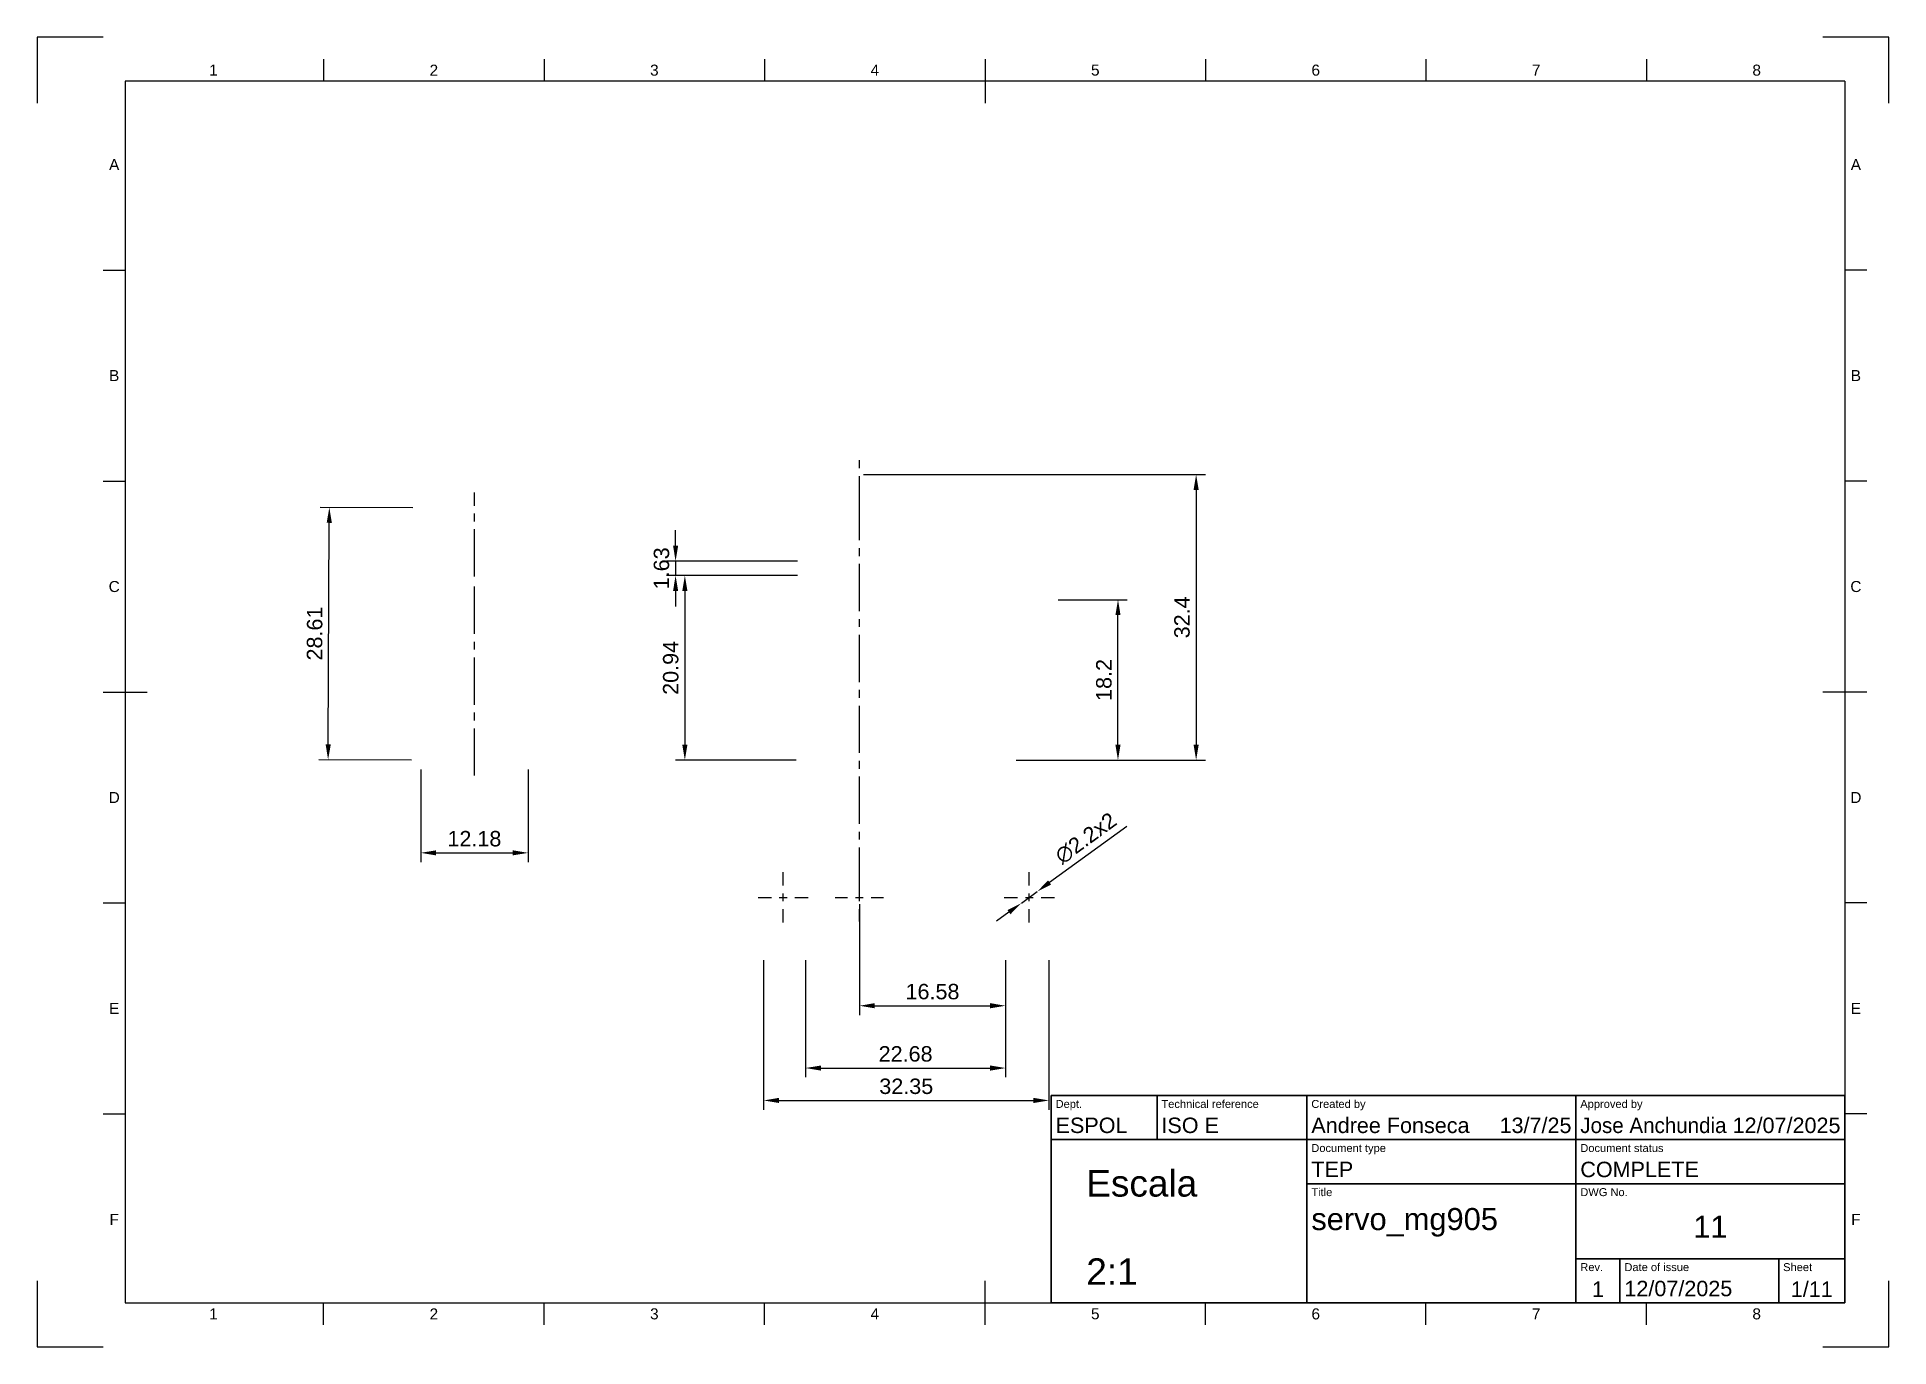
# Paper-space layout 'Plano1' of a CAD drawing. Header units: millimetres. Extents: x 0 to 420, y 0 to 297.
import ezdxf
from ezdxf.enums import TextEntityAlignment as Align

# ---------------------------------------------------------------- set-up
doc = ezdxf.new("R2010")
doc.units = ezdxf.units.MM
doc.header["$LTSCALE"] = 0.75
doc.linetypes.add('CENTER2', pattern=[28.575, 19.05, -3.175, 3.175, -3.175])
for name, color, linetype, lineweight in [('BORDER', 7, 'Continuous', 25), ('FD_Dimensions', 7, 'Continuous', 25), ('Notes', 7, 'Continuous', 25), ('Smart Centers', 7, 'CENTER2', 25), ('TITLEBLOCK', 7, 'Continuous', 35)]:
    doc.layers.add(name, color=color, linetype=linetype, lineweight=lineweight)
doc.styles.add('FusionTitle', font='Arial.ttf')
doc.styles.get("Standard").update_dxf_attribs({"font": 'Arial.ttf'})
doc.dimstyles.new('Dim-ISO-25', dxfattribs={"dimtxt": 3.5, "dimasz": 3.5, "dimexe": 2.1, "dimexo": 2.1, "dimgap": 1.4, "dimtad": 1, "dimzin": 12, "dimdsep": 46, "dimtxsty": 'Standard', "dimcen": 0, "dimazin": 3, "dimtp": 0.1, "dimtm": 0.1, "dimtfac": 0.714286, "dimtmove": 0, "dimatfit": 3, "dimfxl": 1, "dimtzin": 12, "dimarcsym": 0})

# ---------------------------------------------------------------- blocks, each defined once
blk = doc.blocks.new('ISO_A3_SHEET')
at = {"layer": 'BORDER'}
for p, q in [((65, 292), (65, 287)), ((115, 292), (115, 287)), ((165, 292), (165, 287)), ((215, 292), (215, 282)), ((265, 292), (265, 287)), ((315, 292), (315, 287)), ((365, 292), (365, 287)), ((410, 287), (20, 287)), ((20, 287), (20, 10)), ((410, 287), (410, 10)), ((15, 244.16666), (20, 244.16666)), ((415, 244.16666), (410, 244.16666)), ((15, 196.33333), (20, 196.33333)), ((415, 196.33333), (410, 196.33333)), ((15, 148.5), (25, 148.5)), ((415, 148.5), (405, 148.5)), ((15, 100.66667), (20, 100.66667)), ((415, 100.66667), (410, 100.66667)), ((15, 52.83334), (20, 52.83334)), ((415, 52.83334), (410, 52.83334)), ((215, 5), (215, 15)), ((20, 10), (410, 10)), ((65, 5), (65, 10)), ((115, 5), (115, 10)), ((165, 5), (165, 10)), ((265, 5), (265, 10)), ((315, 5), (315, 10)), ((365, 5), (365, 10))]:
    blk.add_line(p, q, dxfattribs=at)
at = {"layer": 'Defpoints'}
for p, q in [((15, 297), (0, 297)), ((0, 297), (0, 282)), ((420, 297), (405, 297)), ((420, 282), (420, 297)), ((0, 15), (0, 0)), ((420, 0), (420, 15)), ((0, 0), (15, 0)), ((405, 0), (420, 0))]:
    blk.add_line(p, q, dxfattribs=at)
at = {"layer": 'BORDER', "style": 'FusionTitle'}
for s, p in [('1', (40, 289.5)), ('2', (90, 289.5)), ('3', (140, 289.5)), ('4', (190, 289.5)), ('5', (240, 289.5)), ('6', (290, 289.5)), ('7', (340, 289.5)), ('8', (390, 289.5)), ('A', (17.5, 268.08333)), ('A', (412.5, 268.08333)), ('B', (17.5, 220.25)), ('B', (412.5, 220.25)), ('C', (17.5, 172.41667)), ('C', (412.5, 172.41667)), ('D', (17.5, 124.58334)), ('D', (412.5, 124.58334)), ('E', (17.5, 76.75001)), ('E', (412.5, 76.75001)), ('F', (17.5, 28.91668)), ('F', (412.5, 28.91668)), ('1', (40, 7.5)), ('2', (90, 7.5)), ('3', (140, 7.5)), ('4', (190, 7.5)), ('5', (240, 7.5)), ('6', (290, 7.5)), ('7', (340, 7.5)), ('8', (390, 7.5))]:
    blk.add_text(s, height=2.5, dxfattribs=at).set_placement(p, align=Align.MIDDLE)
blk = doc.blocks.new('ISO_TITLEBLOCK')
at = {"layer": 'TITLEBLOCK'}
for p, q in [((0, 47), (-180, 47)), ((-180, 47), (-180, 0)), ((-156, 37), (-156, 47)), ((-122, 0), (-122, 47)), ((-61, 0), (-61, 47)), ((0, 0), (0, 47)), ((-180, 37), (0, 37)), ((-122, 27), (0, 27)), ((-61, 10), (0, 10)), ((-51, 0), (-51, 10)), ((-15, 0), (-15, 10)), ((-180, 0), (0, 0))]:
    blk.add_line(p, q, dxfattribs=at)
at = {"layer": 'TITLEBLOCK', "style": 'FusionTitle'}
for s, p in [('Dept.', (-179, 46)), ('Technical reference', (-155, 46)), ('Created by', (-121, 46)), ('Approved by', (-60, 46)), ('Document type', (-121, 36)), ('Document status', (-60, 36)), ('Title', (-121, 26)), ('DWG No.', (-60, 26)), ('Rev.', (-60, 9)), ('Date of issue', (-50, 9)), ('Sheet', (-14, 9))]:
    blk.add_text(s, height=1.8, dxfattribs=at).set_placement(p, align=Align.TOP_LEFT)
for tag, height, p in [('DEPT', 3.5, (-179, 42)), ('TECHNICAL_REFERENCE', 3.5, (-155, 42)), ('CREATED_BY', 3.5, (-121, 42)), ('APPROVED_BY', 3.5, (-60, 42)), ('DOCUMENT_TYPE', 3.5, (-121, 32)), ('DOCUMENT_STATUS', 3.5, (-60, 32)), ('TITLE_1', 5, (-121, 21.5)), ('TITLE_2', 5, (-121, 14)), ('TITLE_3', 5, (-121, 6.5)), ('DATE_OF_ISSUE', 3.5, (-50, 5))]:
    blk.add_attdef(tag, text='', height=height, dxfattribs=at).set_placement(p, align=Align.TOP_LEFT)
for tag, p in [('CREATED_DATE', (-62, 42)), ('APPROVED_DATE', (-0.99, 42))]:
    blk.add_attdef(tag, text='', height=3.5, dxfattribs=at).set_placement(p, align=Align.TOP_RIGHT)
for tag, height, p in [('DRAWING_NUMBER', 5, (-30.5, 19.75)), ('REV', 3.5, (-56, 4.85)), ('SHEET', 3.5, (-7.5, 4.85))]:
    blk.add_attdef(tag, text='', height=height, dxfattribs=at).set_placement(p, align=Align.TOP_CENTER)
blk = doc.blocks.new('*D29')
at = {"layer": 'Defpoints', "color": 0, "transparency": 16777216}
for p in [(87.01, 133.03), (111.37, 133.03), (111.37, 112.03)]:
    blk.add_point(p, dxfattribs=at)
at = {"layer": 'FD_Dimensions', "color": 0, "lineweight": -2, "transparency": 16777216}
for p, q in [((87.01, 130.93), (87.01, 109.93)), ((111.37, 130.93), (111.37, 109.93)), ((90.51, 112.03), (107.87, 112.03))]:
    blk.add_line(p, q, dxfattribs=at)
at = {"layer": 'FD_Dimensions', "color": 0, "transparency": 16777216}
for points in [[(90.51, 112.61), (90.51, 111.45), (87.01, 112.03)], [(107.87, 112.61), (107.87, 111.45), (111.37, 112.03)]]:
    blk.add_solid(points, dxfattribs=at)
at = {"layer": 'FD_Dimensions', "color": 0, "transparency": 16777216, "insert": (99.19, 115.22), "char_height": 3.5, "attachment_point": 5}
blk.add_mtext('12.18', dxfattribs=at)
blk = doc.blocks.new('*D30')
at = {"layer": 'Defpoints', "color": 0, "transparency": 16777216}
for p in [(66.29, 190.35), (87.29, 190.25), (87.01, 133.03)]:
    blk.add_point(p, dxfattribs=at)
at = {"layer": 'FD_Dimensions', "color": 0, "lineweight": -2, "transparency": 16777216}
for p, q in [((85.19, 190.26), (64.19, 190.36)), ((66.03, 136.63), (66.28, 186.85)), ((84.91, 133.04), (63.91, 133.14))]:
    blk.add_line(p, q, dxfattribs=at)
at = {"layer": 'FD_Dimensions', "color": 0, "transparency": 16777216}
for points in [[(65.69, 186.86), (66.86, 186.85), (66.29, 190.35)], [(65.45, 136.64), (66.62, 136.63), (66.01, 133.13)]]:
    blk.add_solid(points, dxfattribs=at)
at = {"layer": 'FD_Dimensions', "color": 0, "transparency": 16777216, "insert": (62.97, 161.76), "char_height": 3.5, "attachment_point": 5, "rotation": 89.7196}
blk.add_mtext('28.61', dxfattribs=at)
blk = doc.blocks.new('*D31')
at = {"layer": 'Defpoints', "color": 0, "transparency": 16777216}
for p in [(185.34, 197.83), (219.96, 133.03), (262.87, 133.03)]:
    blk.add_point(p, dxfattribs=at)
at = {"layer": 'FD_Dimensions', "color": 0, "lineweight": -2, "transparency": 16777216}
for p, q in [((187.44, 197.83), (264.97, 197.83)), ((262.87, 194.33), (262.87, 136.53)), ((222.06, 133.03), (264.97, 133.03))]:
    blk.add_line(p, q, dxfattribs=at)
at = {"layer": 'FD_Dimensions', "color": 0, "transparency": 16777216}
for points in [[(262.29, 194.33), (263.45, 194.33), (262.87, 197.83)], [(262.29, 136.53), (263.45, 136.53), (262.87, 133.03)]]:
    blk.add_solid(points, dxfattribs=at)
at = {"layer": 'FD_Dimensions', "color": 0, "transparency": 16777216, "insert": (259.68, 165.43), "char_height": 3.5, "attachment_point": 5, "rotation": 90}
blk.add_mtext('32.4', dxfattribs=at)
blk = doc.blocks.new('*D32')
at = {"layer": 'Defpoints', "color": 0, "transparency": 16777216}
for p in [(164.78, 174.91), (146.92, 133.03), (174.3, 133.03)]:
    blk.add_point(p, dxfattribs=at)
at = {"layer": 'FD_Dimensions', "color": 0, "lineweight": -2, "transparency": 16777216}
for p, q in [((162.68, 174.91), (144.82, 174.91)), ((146.92, 171.41), (146.92, 136.53)), ((172.2, 133.03), (144.82, 133.03))]:
    blk.add_line(p, q, dxfattribs=at)
at = {"layer": 'FD_Dimensions', "color": 0, "transparency": 16777216}
for points in [[(146.34, 171.41), (147.5, 171.41), (146.92, 174.91)], [(146.34, 136.53), (147.5, 136.53), (146.92, 133.03)]]:
    blk.add_solid(points, dxfattribs=at)
at = {"layer": 'FD_Dimensions', "color": 0, "transparency": 16777216, "insert": (143.73, 153.97), "char_height": 3.5, "attachment_point": 5, "rotation": 90}
blk.add_mtext('20.94', dxfattribs=at)
blk = doc.blocks.new('*D33')
at = {"layer": 'Defpoints', "color": 0, "transparency": 16777216}
for p in [(174.6, 178.17), (144.82, 174.91), (174.6, 174.91)]:
    blk.add_point(p, dxfattribs=at)
at = {"layer": 'FD_Dimensions', "color": 0, "lineweight": -2, "transparency": 16777216}
for p, q in [((144.82, 181.67), (144.82, 185.17)), ((172.5, 178.17), (142.72, 178.17)), ((144.82, 178.17), (144.82, 174.91)), ((172.5, 174.91), (142.72, 174.91)), ((144.82, 171.41), (144.82, 167.91))]:
    blk.add_line(p, q, dxfattribs=at)
at = {"layer": 'FD_Dimensions', "color": 0, "transparency": 16777216}
for points in [[(144.24, 181.67), (145.4, 181.67), (144.82, 178.17)], [(144.24, 171.41), (145.4, 171.41), (144.82, 174.91)]]:
    blk.add_solid(points, dxfattribs=at)
at = {"layer": 'FD_Dimensions', "color": 0, "transparency": 16777216, "insert": (141.63, 176.54), "char_height": 3.5, "attachment_point": 5, "rotation": 90}
blk.add_mtext('1.63', dxfattribs=at)
blk = doc.blocks.new('*D34')
at = {"layer": 'Defpoints', "color": 0, "transparency": 16777216}
for p in [(174.3, 89.76), (219.66, 89.76), (219.66, 63.24)]:
    blk.add_point(p, dxfattribs=at)
at = {"layer": 'FD_Dimensions', "color": 0, "lineweight": -2, "transparency": 16777216}
for p, q in [((174.3, 87.66), (174.3, 61.14)), ((219.66, 87.66), (219.66, 61.14)), ((177.8, 63.24), (216.16, 63.24))]:
    blk.add_line(p, q, dxfattribs=at)
at = {"layer": 'FD_Dimensions', "color": 0, "transparency": 16777216}
for points in [[(177.8, 63.82), (177.8, 62.65), (174.3, 63.24)], [(216.16, 63.82), (216.16, 62.65), (219.66, 63.24)]]:
    blk.add_solid(points, dxfattribs=at)
at = {"layer": 'FD_Dimensions', "color": 0, "transparency": 16777216, "insert": (196.98, 66.43), "char_height": 3.5, "attachment_point": 5}
blk.add_mtext('22.68', dxfattribs=at)
blk = doc.blocks.new('*D35')
at = {"layer": 'Defpoints', "color": 0, "transparency": 16777216}
for p in [(164.78, 89.76), (229.48, 89.76), (229.48, 55.89)]:
    blk.add_point(p, dxfattribs=at)
at = {"layer": 'FD_Dimensions', "color": 0, "lineweight": -2, "transparency": 16777216}
for p, q in [((164.78, 87.66), (164.78, 53.79)), ((229.48, 87.66), (229.48, 53.79)), ((168.28, 55.89), (225.98, 55.89))]:
    blk.add_line(p, q, dxfattribs=at)
at = {"layer": 'FD_Dimensions', "color": 0, "transparency": 16777216}
for points in [[(168.28, 56.48), (168.28, 55.31), (164.78, 55.89)], [(225.98, 56.48), (225.98, 55.31), (229.48, 55.89)]]:
    blk.add_solid(points, dxfattribs=at)
at = {"layer": 'FD_Dimensions', "color": 0, "transparency": 16777216, "insert": (197.13, 59.08), "char_height": 3.5, "attachment_point": 5}
blk.add_mtext('32.35', dxfattribs=at)
blk = doc.blocks.new('*U36')
at = {"layer": 'Smart Centers', "color": 0, "ltscale": 0.75, "transparency": 16777216}
for p, q in [((0, 2.68), (0, 5.7)), ((-5.7, 0), (-2.68, 0)), ((2.68, 0), (5.7, 0)), ((0, -5.7), (0, -2.68))]:
    blk.add_line(p, q, dxfattribs=at)
at = {"layer": 'Smart Centers', "color": 0, "linetype": 'Continuous', "ltscale": 0.75, "transparency": 16777216}
for p, q in [((-0.89, 0), (0.89, 0)), ((0, -0.89), (0, 0.89))]:
    blk.add_line(p, q, dxfattribs=at)
blk = doc.blocks.new('*U37')
at = {"layer": 'Smart Centers', "color": 0, "ltscale": 0.75, "transparency": 16777216}
for p, q in [((0, 2.68), (0, 5.7)), ((-5.7, 0), (-2.68, 0)), ((2.68, 0), (5.7, 0)), ((0, -5.7), (0, -2.68))]:
    blk.add_line(p, q, dxfattribs=at)
at = {"layer": 'Smart Centers', "color": 0, "linetype": 'Continuous', "ltscale": 0.75, "transparency": 16777216}
for p, q in [((-0.89, 0), (0.89, 0)), ((0, -0.89), (0, 0.89))]:
    blk.add_line(p, q, dxfattribs=at)
blk = doc.blocks.new('*U38')
at = {"layer": 'Smart Centers', "color": 0, "ltscale": 0.75, "transparency": 16777216}
for p, q in [((0, 2.68), (0, 5.5)), ((-5.5, 0), (-2.68, 0)), ((2.68, 0), (5.5, 0)), ((0, -5.5), (0, -2.68))]:
    blk.add_line(p, q, dxfattribs=at)
at = {"layer": 'Smart Centers', "color": 0, "linetype": 'Continuous', "ltscale": 0.75, "transparency": 16777216}
for p, q in [((-0.89, 0), (0.89, 0)), ((0, -0.89), (0, 0.89))]:
    blk.add_line(p, q, dxfattribs=at)
blk = doc.blocks.new('*U39')
at = {"layer": 'Smart Centers', "color": 0, "ltscale": 0.75, "transparency": 16777216}
blk.add_line((0, -21.7), (0, 21.7), dxfattribs=at)
blk = doc.blocks.new('*U40')
at = {"layer": 'Smart Centers', "color": 0, "ltscale": 0.75, "transparency": 16777216}
blk.add_line((0, -9.54), (0, 9.54), dxfattribs=at)
blk = doc.blocks.new('*U41')
at = {"layer": 'Smart Centers', "color": 0, "ltscale": 0.75, "transparency": 16777216}
blk.add_line((0, -7.29), (0, 7.29), dxfattribs=at)
blk = doc.blocks.new('*U42')
at = {"layer": 'Smart Centers', "color": 0, "ltscale": 0.75, "transparency": 16777216}
blk.add_line((0, -47.5), (0, 47.5), dxfattribs=at)
blk = doc.blocks.new('*D43')
at = {"layer": 'Defpoints', "color": 0, "transparency": 16777216}
for p in [(186.5, 102.53), (219.66, 89.76), (219.66, 77.36)]:
    blk.add_point(p, dxfattribs=at)
at = {"layer": 'FD_Dimensions', "color": 0, "lineweight": -2, "transparency": 16777216}
for p, q in [((186.5, 100.43), (186.5, 75.26)), ((219.66, 87.66), (219.66, 75.26)), ((190, 77.36), (216.16, 77.36))]:
    blk.add_line(p, q, dxfattribs=at)
at = {"layer": 'FD_Dimensions', "color": 0, "transparency": 16777216}
for points in [[(190, 77.95), (190, 76.78), (186.5, 77.36)], [(216.16, 77.95), (216.16, 76.78), (219.66, 77.36)]]:
    blk.add_solid(points, dxfattribs=at)
at = {"layer": 'FD_Dimensions', "color": 0, "transparency": 16777216, "insert": (203.08, 80.55), "char_height": 3.5, "attachment_point": 5}
blk.add_mtext('16.58', dxfattribs=at)
blk = doc.blocks.new('*D44')
at = {"layer": 'Defpoints', "color": 0, "transparency": 16777216}
for p in [(226.81, 103.24), (223.26, 100.65)]:
    blk.add_point(p, dxfattribs=at)
at = {"layer": 'FD_Dimensions', "color": 0, "lineweight": -2, "transparency": 16777216}
for p, q in [((247.12, 118), (229.65, 105.29)), ((223.26, 100.65), (226.81, 103.24)), ((220.43, 98.59), (217.59, 96.53))]:
    blk.add_line(p, q, dxfattribs=at)
at = {"layer": 'FD_Dimensions', "color": 0, "transparency": 16777216}
for points in [[(229.3, 105.77), (229.99, 104.82), (226.81, 103.24)], [(220.08, 99.06), (220.77, 98.12), (223.26, 100.65)]]:
    blk.add_solid(points, dxfattribs=at)
at = {"layer": 'FD_Dimensions', "color": 0, "transparency": 16777216, "insert": (237.87, 115.33), "char_height": 3.5, "attachment_point": 5, "rotation": 36.0264}
blk.add_mtext('∅2.2x2', dxfattribs=at)
blk = doc.blocks.new('*D45')
at = {"layer": 'Defpoints', "color": 0, "transparency": 16777216}
for p in [(229.48, 169.43), (245.15, 169.43), (219.96, 133.03)]:
    blk.add_point(p, dxfattribs=at)
at = {"layer": 'FD_Dimensions', "color": 0, "lineweight": -2, "transparency": 16777216}
for p, q in [((231.58, 169.43), (247.25, 169.43)), ((245.15, 136.53), (245.15, 165.93)), ((222.06, 133.03), (247.25, 133.03))]:
    blk.add_line(p, q, dxfattribs=at)
at = {"layer": 'FD_Dimensions', "color": 0, "transparency": 16777216}
for points in [[(244.57, 165.93), (245.73, 165.93), (245.15, 169.43)], [(244.57, 136.53), (245.73, 136.53), (245.15, 133.03)]]:
    blk.add_solid(points, dxfattribs=at)
at = {"layer": 'FD_Dimensions', "color": 0, "transparency": 16777216, "insert": (241.96, 151.23), "char_height": 3.5, "attachment_point": 5, "rotation": 90}
blk.add_mtext('18.2', dxfattribs=at)

psp = doc.layouts.new('Plano1')

# ---------------------------------------------------------------- block references
at = {"layer": 'BORDER'}
psp.add_blockref('ISO_A3_SHEET', (0, 0), dxfattribs=at)
at = {"layer": 'Smart Centers', "ltscale": 0.75}
for name, p in [('*U41', (186.495, 194.04)), ('*U42', (186.495, 150.036)), ('*U40', (99.195, 184.21)), ('*U39', (99.195, 151.23)), ('*U36', (169.215, 101.942)), ('*U38', (186.495, 101.942)), ('*U37', (225.035, 101.942))]:
    psp.add_blockref(name, p, dxfattribs=at)
at = {"layer": 'TITLEBLOCK'}
ref = psp.add_blockref('ISO_TITLEBLOCK', (410, 10), dxfattribs=at)
ref.add_attrib('DATE_OF_ISSUE', '12/07/2025', dxfattribs={"height": 3.5, "style": 'FusionTitle'}).set_placement((360, 15), align=Align.TOP_LEFT)
ref.add_attrib('REV', '1', dxfattribs={"height": 3.5, "style": 'FusionTitle'}).set_placement((354, 14.85), align=Align.TOP_CENTER)
ref.add_attrib('DOCUMENT_STATUS', 'COMPLETE', dxfattribs={"height": 3.5, "style": 'FusionTitle'}).set_placement((350, 42), align=Align.TOP_LEFT)
ref.add_attrib('DOCUMENT_TYPE', 'TEP', dxfattribs={"height": 3.5, "style": 'FusionTitle'}).set_placement((289, 42), align=Align.TOP_LEFT)
ref.add_attrib('APPROVED_DATE', '12/07/2025', dxfattribs={"height": 3.5, "style": 'FusionTitle'}).set_placement((409.007, 52), align=Align.TOP_RIGHT)
ref.add_attrib('CREATED_DATE', '13/7/25', dxfattribs={"height": 3.5, "style": 'FusionTitle'}).set_placement((348, 52), align=Align.TOP_RIGHT)
ref.add_attrib('SHEET', '1/11', dxfattribs={"height": 3.5, "style": 'FusionTitle'}).set_placement((402.5, 14.85), align=Align.TOP_CENTER)
ref.add_attrib('DRAWING_NUMBER', '11', dxfattribs={"height": 5, "style": 'FusionTitle'}).set_placement((379.5, 29.751), align=Align.TOP_CENTER)
ref.add_attrib('TITLE_1', 'servo_mg905', dxfattribs={"height": 5, "style": 'FusionTitle'}).set_placement((289, 31.5), align=Align.TOP_LEFT)
ref.add_attrib('APPROVED_BY', 'Jose Anchundia', dxfattribs={"height": 3.5, "style": 'FusionTitle', "width": 0.953019}).set_placement((350, 52), align=Align.TOP_LEFT)
ref.add_attrib('CREATED_BY', 'Andree Fonseca', dxfattribs={"height": 3.5, "style": 'FusionTitle'}).set_placement((289, 52), align=Align.TOP_LEFT)
ref.add_attrib('TECHNICAL_REFERENCE', 'ISO E', dxfattribs={"height": 3.5, "style": 'FusionTitle'}).set_placement((255, 52), align=Align.TOP_LEFT)
ref.add_attrib('DEPT', 'ESPOL', dxfattribs={"height": 3.5, "style": 'FusionTitle'}).set_placement((231, 52), align=Align.TOP_LEFT)

# ---------------------------------------------------------------- texts
at = {"layer": 'Notes', "insert": (237.964, 50.096), "char_height": 6, "attachment_point": 1}
psp.add_mtext_dynamic_manual_height_columns('\\PEscala\\P\\P\\pt18,24;2:1', width=58, gutter_width=17.5, heights=[0], dxfattribs=at)

# ---------------------------------------------------------------- dimensions: what is measured, and where the dimension line sits
at = {"layer": 'FD_Dimensions'}
for base, p1, p2, angle, picture, middle in [((262.871, 133.03), (185.339, 197.83), (219.955, 133.03), 90, '*D31', (259.683, 165.43)), ((146.922, 133.03), (164.775, 174.91), (174.295, 133.03), 90, '*D32', (143.735, 153.97)), ((245.151, 169.43), (219.955, 133.03), (229.475, 169.43), 90, '*D45', (241.964, 151.23)), ((219.655, 77.364), (186.495, 102.531), (219.655, 89.762), 180, '*D43', (203.075, 80.551))]:
    dim = psp.add_linear_dim(base=base, p1=p1, p2=p2, angle=angle, dimstyle='Dim-ISO-25', override={"dimlfac": -0.5, "dimclrd": 0, "dimclre": 0}, dxfattribs=at)
    dim.commit()
    dim.dimension.update_dxf_attribs({"geometry": picture, "text_midpoint": middle})
for p2, distance, picture, middle in [((87.295, 190.25), 21, '*D30', (62.968, 161.759)), ((111.375, 133.03), -21, '*D29', (99.195, 115.217))]:
    dim = psp.add_aligned_dim(p1=(87.015, 133.03), p2=p2, distance=distance, dimstyle='Dim-ISO-25', override={"dimlfac": -0.5, "dimclrd": 0, "dimclre": 0}, dxfattribs=at)
    dim.commit()
    dim.dimension.update_dxf_attribs({"geometry": picture, "text_midpoint": middle})
for base, p1, p2, angle, picture, middle in [((144.822, 174.91), (174.595, 178.17), (174.595, 174.91), 270, '*D33', (144.822, 176.54)), ((229.475, 55.895), (164.775, 89.762), (229.475, 89.762), 360, '*D35', (197.125, 55.895)), ((219.655, 63.238), (174.295, 89.762), (219.655, 89.762), 0, '*D34', (196.975, 63.238))]:
    dim = psp.add_linear_dim(base=base, p1=p1, p2=p2, angle=angle, dimstyle='Dim-ISO-25', override={"dimlfac": -0.5}, dxfattribs=at)
    dim.commit()
    dim.dimension.update_dxf_attribs({"geometry": picture, "text_midpoint": middle, "dimtype": 161})
dim = psp.add_diameter_dim_2p(p1=(223.256, 100.648), p2=(226.815, 103.236), text='<>x2', dimstyle='Dim-ISO-25', override={"dimlfac": -0.5, "dimse1": 1}, dxfattribs=at)
dim.commit()
dim.dimension.update_dxf_attribs({"geometry": '*D44', "text_midpoint": (239.798, 112.678), "dimtype": 163})

doc.saveas('drawing.dxf')
